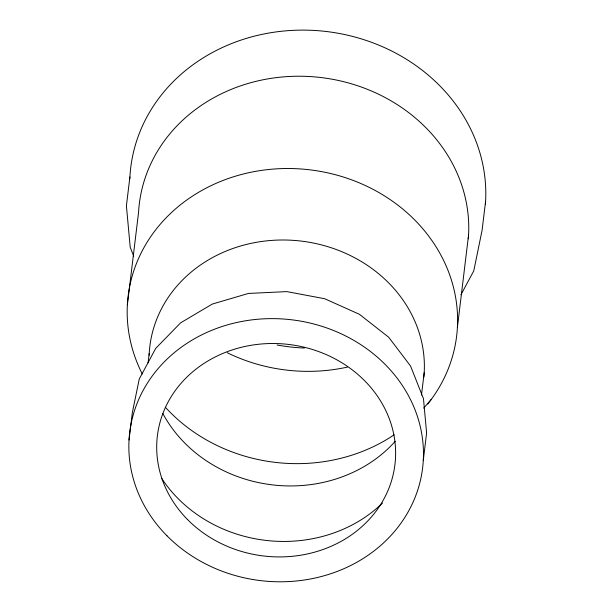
<?xml version="1.0" encoding="UTF-8"?>
<svg xmlns="http://www.w3.org/2000/svg" width="612" height="612" viewBox="0 0 612 612"><rect width="100%" height="100%" fill="white"/><g stroke="black" fill="none" stroke-linecap="round" stroke-linejoin="round"><path stroke-width="0.92" d="M129.897 176.975L126.409 205.831L130.218 247.309L133.699 256.076M127.38 304.776L138.549 212.486A165.454 147.285 6.9 0 1 313.719 76.814A165.454 147.285 6.9 0 1 468.302 238.825M129.025 440.02L132.345 412.61L139.253 379.004L155.716 348.381L180.617 322.83L212.249 304.087L248.464 293.439L286.791 291.61L324.628 298.717L359.374 314.277L388.689 337.235L410.553 366.03L423.481 398.687L426.602 432.99L423.282 460.4M148.073 362.855L149.213 353.453M421.484 395.069L424.215 372.494M457.394 327.382L468.562 235.092M485.591 201.348L482.103 230.204L473.764 270.887L460.928 294.785M423.665 408.143L431.177 399.537M395.23 441.313A137.876 122.737 6.9 0 1 162.846 413.544M149.121 355.32A137.876 122.737 6.9 0 1 295.137 240.485A137.876 122.737 6.9 0 1 423.848 377.176M142.313 374.031A165.454 147.285 6.9 0 1 307.163 169.524A165.454 147.285 6.9 0 1 427.75 404.004M394.197 434.78A165.454 147.285 6.9 0 1 165.378 407.263M347.471 367.085A165.454 147.285 6.9 0 1 227.182 352.696M382.538 503.041A137.876 122.737 6.9 0 1 161.851 478.638M304.409 348.037A178.329 158.745 6.9 0 1 277.06 345.007M129.813 178.842A178.329 158.745 6.9 0 1 316.978 30.615A178.329 158.745 6.9 0 1 485.408 204.156M187.586 519.596A119.646 106.511 6.9 0 0 389.875 485.729A119.646 106.511 6.9 0 0 251.012 345.306A119.646 106.511 6.9 0 0 187.586 519.596M166.946 535.768A147.53 131.335 6.9 0 0 416.374 494.006A147.53 131.335 6.9 0 0 245.144 320.856A147.53 131.335 6.9 0 0 166.946 535.768"/></g></svg>
